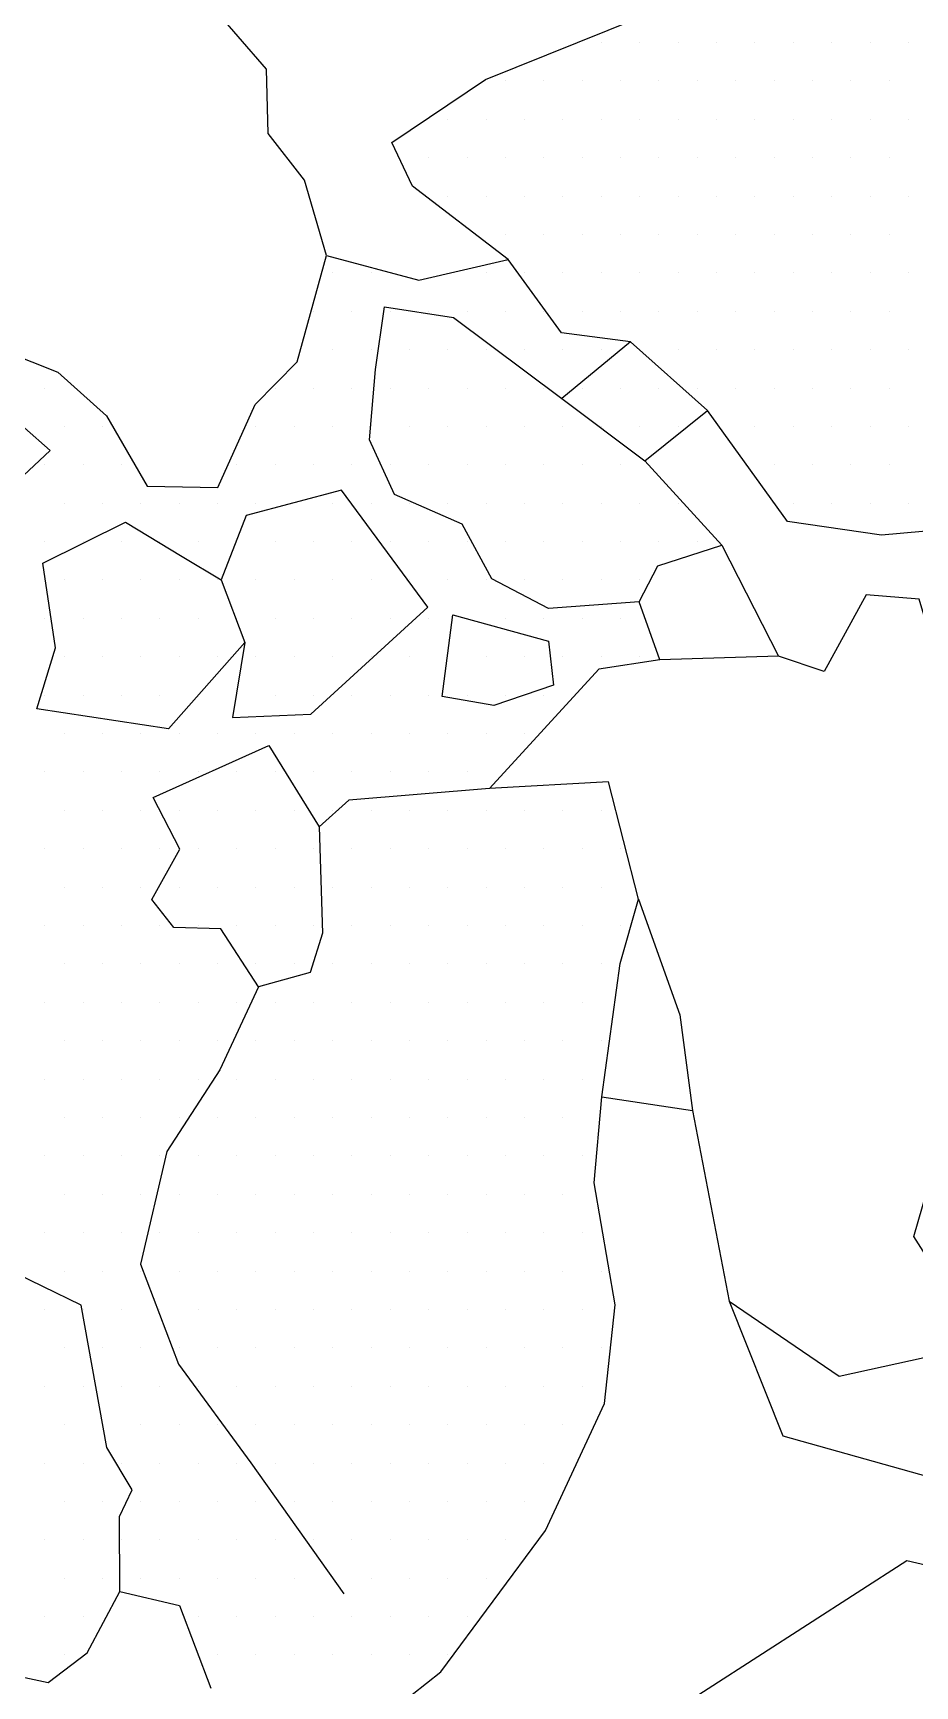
# Model space of a CAD drawing. Header units: metres. Extents: x -13.19 to -9.5, y -12.32 to -7.8.
# Drawn here: x -11.766 to -11.479, y -10.948 to -10.409 of the extents above; entities that cross this region are included whole.
import ezdxf

# ---------------------------------------------------------------- set-up
doc = ezdxf.new("R2010")
doc.units = ezdxf.units.M
doc.header["$LTSCALE"] = 25
doc.header["$MEASUREMENT"] = 0
doc.layers.get('0').update_dxf_attribs({"linetype": 'CONTINUOUS'})
doc.layers.add('STEINE', color=4, linetype='CONTINUOUS')
doc.layers.add('STEINESCHRAFF', color=4, linetype='CONTINUOUS')

# ---------------------------------------------------------------- blocks, each defined once
blk = doc.blocks.new('*X3')
at = {"color": 0}
for p, q in [((-1158.125, -1041.25), (-1158.125, -1041.25)), ((-1156.875, -1041.25), (-1156.875, -1041.25)), ((-1155.625, -1041.25), (-1155.625, -1041.25)), ((-1154.375, -1041.25), (-1154.375, -1041.25)), ((-1153.125, -1041.25), (-1153.125, -1041.25)), ((-1151.875, -1041.25), (-1151.875, -1041.25)), ((-1150.625, -1041.25), (-1150.625, -1041.25)), ((-1149.375, -1041.25), (-1149.375, -1041.25)), ((-1148.125, -1041.25), (-1148.125, -1041.25)), ((-1161.25, -1042.5), (-1161.25, -1042.5)), ((-1160, -1042.5), (-1160, -1042.5)), ((-1158.75, -1042.5), (-1158.75, -1042.5)), ((-1157.5, -1042.5), (-1157.5, -1042.5)), ((-1156.25, -1042.5), (-1156.25, -1042.5)), ((-1155, -1042.5), (-1155, -1042.5)), ((-1153.75, -1042.5), (-1153.75, -1042.5)), ((-1152.5, -1042.5), (-1152.5, -1042.5)), ((-1151.25, -1042.5), (-1151.25, -1042.5)), ((-1150, -1042.5), (-1150, -1042.5)), ((-1148.75, -1042.5), (-1148.75, -1042.5)), ((-1163.125, -1043.75), (-1163.125, -1043.75)), ((-1161.875, -1043.75), (-1161.875, -1043.75)), ((-1160.625, -1043.75), (-1160.625, -1043.75)), ((-1159.375, -1043.75), (-1159.375, -1043.75)), ((-1158.125, -1043.75), (-1158.125, -1043.75)), ((-1156.875, -1043.75), (-1156.875, -1043.75)), ((-1155.625, -1043.75), (-1155.625, -1043.75)), ((-1154.375, -1043.75), (-1154.375, -1043.75)), ((-1153.125, -1043.75), (-1153.125, -1043.75)), ((-1151.875, -1043.75), (-1151.875, -1043.75)), ((-1150.625, -1043.75), (-1150.625, -1043.75)), ((-1149.375, -1043.75), (-1149.375, -1043.75)), ((-1148.125, -1043.75), (-1148.125, -1043.75)), ((-1163.75, -1045), (-1163.75, -1045)), ((-1162.5, -1045), (-1162.5, -1045)), ((-1161.25, -1045), (-1161.25, -1045)), ((-1160, -1045), (-1160, -1045)), ((-1158.75, -1045), (-1158.75, -1045)), ((-1157.5, -1045), (-1157.5, -1045)), ((-1156.25, -1045), (-1156.25, -1045)), ((-1155, -1045), (-1155, -1045)), ((-1153.75, -1045), (-1153.75, -1045)), ((-1152.5, -1045), (-1152.5, -1045)), ((-1151.25, -1045), (-1151.25, -1045)), ((-1150, -1045), (-1150, -1045)), ((-1148.75, -1045), (-1148.75, -1045)), ((-1163.125, -1046.25), (-1163.125, -1046.25)), ((-1161.875, -1046.25), (-1161.875, -1046.25)), ((-1160.625, -1046.25), (-1160.625, -1046.25)), ((-1159.375, -1046.25), (-1159.375, -1046.25)), ((-1158.125, -1046.25), (-1158.125, -1046.25)), ((-1156.875, -1046.25), (-1156.875, -1046.25)), ((-1155.625, -1046.25), (-1155.625, -1046.25)), ((-1154.375, -1046.25), (-1154.375, -1046.25)), ((-1153.125, -1046.25), (-1153.125, -1046.25)), ((-1151.875, -1046.25), (-1151.875, -1046.25)), ((-1150.625, -1046.25), (-1150.625, -1046.25)), ((-1149.375, -1046.25), (-1149.375, -1046.25)), ((-1148.125, -1046.25), (-1148.125, -1046.25)), ((-1161.25, -1047.5), (-1161.25, -1047.5)), ((-1160, -1047.5), (-1160, -1047.5)), ((-1158.75, -1047.5), (-1158.75, -1047.5)), ((-1157.5, -1047.5), (-1157.5, -1047.5)), ((-1156.25, -1047.5), (-1156.25, -1047.5)), ((-1155, -1047.5), (-1155, -1047.5)), ((-1153.75, -1047.5), (-1153.75, -1047.5)), ((-1152.5, -1047.5), (-1152.5, -1047.5)), ((-1151.25, -1047.5), (-1151.25, -1047.5)), ((-1150, -1047.5), (-1150, -1047.5)), ((-1148.75, -1047.5), (-1148.75, -1047.5)), ((-1166.875, -1048.75), (-1166.875, -1048.75)), ((-1165.625, -1048.75), (-1165.625, -1048.75)), ((-1161.875, -1048.75), (-1161.875, -1048.75)), ((-1160.625, -1048.75), (-1160.625, -1048.75)), ((-1159.375, -1048.75), (-1159.375, -1048.75)), ((-1158.125, -1048.75), (-1158.125, -1048.75)), ((-1156.875, -1048.75), (-1156.875, -1048.75)), ((-1155.625, -1048.75), (-1155.625, -1048.75)), ((-1154.375, -1048.75), (-1154.375, -1048.75)), ((-1153.125, -1048.75), (-1153.125, -1048.75)), ((-1151.875, -1048.75), (-1151.875, -1048.75)), ((-1150.625, -1048.75), (-1150.625, -1048.75)), ((-1149.375, -1048.75), (-1149.375, -1048.75)), ((-1148.125, -1048.75), (-1148.125, -1048.75)), ((-1167.5, -1050), (-1167.5, -1050)), ((-1166.25, -1050), (-1166.25, -1050)), ((-1165, -1050), (-1165, -1050)), ((-1163.75, -1050), (-1163.75, -1050)), ((-1162.5, -1050), (-1162.5, -1050)), ((-1161.25, -1050), (-1161.25, -1050)), ((-1160, -1050), (-1160, -1050)), ((-1158.75, -1050), (-1158.75, -1050)), ((-1157.5, -1050), (-1157.5, -1050)), ((-1156.25, -1050), (-1156.25, -1050)), ((-1155, -1050), (-1155, -1050)), ((-1153.75, -1050), (-1153.75, -1050)), ((-1152.5, -1050), (-1152.5, -1050)), ((-1151.25, -1050), (-1151.25, -1050)), ((-1150, -1050), (-1150, -1050)), ((-1148.75, -1050), (-1148.75, -1050)), ((-1166.875, -1051.25), (-1166.875, -1051.25)), ((-1165.625, -1051.25), (-1165.625, -1051.25)), ((-1164.375, -1051.25), (-1164.375, -1051.25)), ((-1163.125, -1051.25), (-1163.125, -1051.25)), ((-1161.875, -1051.25), (-1161.875, -1051.25)), ((-1160.625, -1051.25), (-1160.625, -1051.25)), ((-1159.375, -1051.25), (-1159.375, -1051.25)), ((-1158.125, -1051.25), (-1158.125, -1051.25)), ((-1156.875, -1051.25), (-1156.875, -1051.25)), ((-1155.625, -1051.25), (-1155.625, -1051.25)), ((-1154.375, -1051.25), (-1154.375, -1051.25)), ((-1153.125, -1051.25), (-1153.125, -1051.25)), ((-1151.875, -1051.25), (-1151.875, -1051.25)), ((-1150.625, -1051.25), (-1150.625, -1051.25)), ((-1149.375, -1051.25), (-1149.375, -1051.25)), ((-1148.125, -1051.25), (-1148.125, -1051.25)), ((-1176.25, -1052.5), (-1176.25, -1052.5)), ((-1168.75, -1052.5), (-1168.75, -1052.5)), ((-1167.5, -1052.5), (-1167.5, -1052.5)), ((-1166.25, -1052.5), (-1166.25, -1052.5)), ((-1165, -1052.5), (-1165, -1052.5)), ((-1163.75, -1052.5), (-1163.75, -1052.5)), ((-1162.5, -1052.5), (-1162.5, -1052.5)), ((-1161.25, -1052.5), (-1161.25, -1052.5)), ((-1160, -1052.5), (-1160, -1052.5)), ((-1158.75, -1052.5), (-1158.75, -1052.5)), ((-1157.5, -1052.5), (-1157.5, -1052.5)), ((-1156.25, -1052.5), (-1156.25, -1052.5)), ((-1155, -1052.5), (-1155, -1052.5)), ((-1153.75, -1052.5), (-1153.75, -1052.5)), ((-1152.5, -1052.5), (-1152.5, -1052.5)), ((-1151.25, -1052.5), (-1151.25, -1052.5)), ((-1150, -1052.5), (-1150, -1052.5)), ((-1148.75, -1052.5), (-1148.75, -1052.5)), ((-1175.625, -1053.75), (-1175.625, -1053.75)), ((-1174.375, -1053.75), (-1174.375, -1053.75)), ((-1169.375, -1053.75), (-1169.375, -1053.75)), ((-1168.125, -1053.75), (-1168.125, -1053.75)), ((-1166.875, -1053.75), (-1166.875, -1053.75)), ((-1165.625, -1053.75), (-1165.625, -1053.75)), ((-1164.375, -1053.75), (-1164.375, -1053.75)), ((-1163.125, -1053.75), (-1163.125, -1053.75)), ((-1161.875, -1053.75), (-1161.875, -1053.75)), ((-1160.625, -1053.75), (-1160.625, -1053.75)), ((-1159.375, -1053.75), (-1159.375, -1053.75)), ((-1158.125, -1053.75), (-1158.125, -1053.75)), ((-1156.875, -1053.75), (-1156.875, -1053.75)), ((-1155.625, -1053.75), (-1155.625, -1053.75)), ((-1153.125, -1053.75), (-1153.125, -1053.75)), ((-1151.875, -1053.75), (-1151.875, -1053.75)), ((-1150.625, -1053.75), (-1150.625, -1053.75)), ((-1149.375, -1053.75), (-1149.375, -1053.75)), ((-1148.125, -1053.75), (-1148.125, -1053.75)), ((-1176.25, -1055), (-1176.25, -1055)), ((-1175, -1055), (-1175, -1055)), ((-1173.75, -1055), (-1173.75, -1055)), ((-1170, -1055), (-1170, -1055)), ((-1168.75, -1055), (-1168.75, -1055)), ((-1167.5, -1055), (-1167.5, -1055)), ((-1166.25, -1055), (-1166.25, -1055)), ((-1165, -1055), (-1165, -1055)), ((-1163.75, -1055), (-1163.75, -1055)), ((-1162.5, -1055), (-1162.5, -1055)), ((-1161.25, -1055), (-1161.25, -1055)), ((-1160, -1055), (-1160, -1055)), ((-1158.75, -1055), (-1158.75, -1055)), ((-1157.5, -1055), (-1157.5, -1055)), ((-1152.5, -1055), (-1152.5, -1055)), ((-1151.25, -1055), (-1151.25, -1055)), ((-1150, -1055), (-1150, -1055)), ((-1148.75, -1055), (-1148.75, -1055)), ((-1175.625, -1056.25), (-1175.625, -1056.25)), ((-1174.375, -1056.25), (-1174.375, -1056.25)), ((-1173.125, -1056.25), (-1173.125, -1056.25)), ((-1171.875, -1056.25), (-1171.875, -1056.25)), ((-1170.625, -1056.25), (-1170.625, -1056.25)), ((-1169.375, -1056.25), (-1169.375, -1056.25)), ((-1165.625, -1056.25), (-1165.625, -1056.25)), ((-1164.375, -1056.25), (-1164.375, -1056.25)), ((-1163.125, -1056.25), (-1163.125, -1056.25)), ((-1161.875, -1056.25), (-1161.875, -1056.25)), ((-1160.625, -1056.25), (-1160.625, -1056.25)), ((-1159.375, -1056.25), (-1159.375, -1056.25)), ((-1158.125, -1056.25), (-1158.125, -1056.25)), ((-1156.875, -1056.25), (-1156.875, -1056.25)), ((-1155.625, -1056.25), (-1155.625, -1056.25)), ((-1151.875, -1056.25), (-1151.875, -1056.25)), ((-1150.625, -1056.25), (-1150.625, -1056.25)), ((-1149.375, -1056.25), (-1149.375, -1056.25)), ((-1148.125, -1056.25), (-1148.125, -1056.25)), ((-1176.25, -1057.5), (-1176.25, -1057.5)), ((-1175, -1057.5), (-1175, -1057.5)), ((-1172.5, -1057.5), (-1172.5, -1057.5)), ((-1171.25, -1057.5), (-1171.25, -1057.5)), ((-1165, -1057.5), (-1165, -1057.5)), ((-1163.75, -1057.5), (-1163.75, -1057.5)), ((-1162.5, -1057.5), (-1162.5, -1057.5)), ((-1161.25, -1057.5), (-1161.25, -1057.5)), ((-1160, -1057.5), (-1160, -1057.5)), ((-1158.75, -1057.5), (-1158.75, -1057.5)), ((-1157.5, -1057.5), (-1157.5, -1057.5)), ((-1156.25, -1057.5), (-1156.25, -1057.5)), ((-1155, -1057.5), (-1155, -1057.5)), ((-1164.375, -1058.75), (-1164.375, -1058.75)), ((-1163.125, -1058.75), (-1163.125, -1058.75)), ((-1161.875, -1058.75), (-1161.875, -1058.75)), ((-1160.625, -1058.75), (-1160.625, -1058.75)), ((-1159.375, -1058.75), (-1159.375, -1058.75)), ((-1158.125, -1058.75), (-1158.125, -1058.75)), ((-1156.875, -1058.75), (-1156.875, -1058.75)), ((-1176.25, -1060), (-1176.25, -1060)), ((-1163.75, -1060), (-1163.75, -1060)), ((-1162.5, -1060), (-1162.5, -1060)), ((-1161.25, -1060), (-1161.25, -1060)), ((-1160, -1060), (-1160, -1060)), ((-1158.75, -1060), (-1158.75, -1060)), ((-1157.5, -1060), (-1157.5, -1060)), ((-1164.375, -1061.25), (-1164.375, -1061.25)), ((-1159.375, -1061.25), (-1159.375, -1061.25)), ((-1158.125, -1061.25), (-1158.125, -1061.25)), ((-1156.875, -1061.25), (-1156.875, -1061.25)), ((-1171.25, -1062.5), (-1171.25, -1062.5)), ((-1166.25, -1062.5), (-1166.25, -1062.5)), ((-1165, -1062.5), (-1165, -1062.5)), ((-1163.75, -1062.5), (-1163.75, -1062.5)), ((-1160, -1062.5), (-1160, -1062.5)), ((-1175.625, -1063.75), (-1175.625, -1063.75)), ((-1174.375, -1063.75), (-1174.375, -1063.75)), ((-1173.125, -1063.75), (-1173.125, -1063.75)), ((-1171.875, -1063.75), (-1171.875, -1063.75)), ((-1170.625, -1063.75), (-1170.625, -1063.75)), ((-1169.375, -1063.75), (-1169.375, -1063.75)), ((-1168.125, -1063.75), (-1168.125, -1063.75)), ((-1166.875, -1063.75), (-1166.875, -1063.75)), ((-1165.625, -1063.75), (-1165.625, -1063.75)), ((-1164.375, -1063.75), (-1164.375, -1063.75)), ((-1163.125, -1063.75), (-1163.125, -1063.75)), ((-1161.875, -1063.75), (-1161.875, -1063.75)), ((-1160.625, -1063.75), (-1160.625, -1063.75)), ((-1176.25, -1065), (-1176.25, -1065)), ((-1175, -1065), (-1175, -1065)), ((-1173.75, -1065), (-1173.75, -1065)), ((-1172.5, -1065), (-1172.5, -1065)), ((-1171.25, -1065), (-1171.25, -1065)), ((-1167.5, -1065), (-1167.5, -1065)), ((-1166.25, -1065), (-1166.25, -1065)), ((-1165, -1065), (-1165, -1065)), ((-1163.75, -1065), (-1163.75, -1065)), ((-1162.5, -1065), (-1162.5, -1065)), ((-1175.625, -1066.25), (-1175.625, -1066.25)), ((-1174.375, -1066.25), (-1174.375, -1066.25)), ((-1173.125, -1066.25), (-1173.125, -1066.25)), ((-1166.875, -1066.25), (-1166.875, -1066.25)), ((-1165.625, -1066.25), (-1165.625, -1066.25)), ((-1164.375, -1066.25), (-1164.375, -1066.25)), ((-1163.125, -1066.25), (-1163.125, -1066.25)), ((-1161.875, -1066.25), (-1161.875, -1066.25)), ((-1160.625, -1066.25), (-1160.625, -1066.25)), ((-1159.375, -1066.25), (-1159.375, -1066.25)), ((-1158.125, -1066.25), (-1158.125, -1066.25)), ((-1176.25, -1067.5), (-1176.25, -1067.5)), ((-1175, -1067.5), (-1175, -1067.5)), ((-1173.75, -1067.5), (-1173.75, -1067.5)), ((-1172.5, -1067.5), (-1172.5, -1067.5)), ((-1166.25, -1067.5), (-1166.25, -1067.5)), ((-1165, -1067.5), (-1165, -1067.5)), ((-1163.75, -1067.5), (-1163.75, -1067.5)), ((-1162.5, -1067.5), (-1162.5, -1067.5)), ((-1161.25, -1067.5), (-1161.25, -1067.5)), ((-1160, -1067.5), (-1160, -1067.5)), ((-1158.75, -1067.5), (-1158.75, -1067.5)), ((-1157.5, -1067.5), (-1157.5, -1067.5)), ((-1175.625, -1068.75), (-1175.625, -1068.75)), ((-1174.375, -1068.75), (-1174.375, -1068.75)), ((-1173.125, -1068.75), (-1173.125, -1068.75)), ((-1166.875, -1068.75), (-1166.875, -1068.75)), ((-1165.625, -1068.75), (-1165.625, -1068.75)), ((-1164.375, -1068.75), (-1164.375, -1068.75)), ((-1163.125, -1068.75), (-1163.125, -1068.75)), ((-1161.875, -1068.75), (-1161.875, -1068.75)), ((-1160.625, -1068.75), (-1160.625, -1068.75)), ((-1159.375, -1068.75), (-1159.375, -1068.75)), ((-1158.125, -1068.75), (-1158.125, -1068.75)), ((-1176.25, -1070), (-1176.25, -1070)), ((-1175, -1070), (-1175, -1070)), ((-1173.75, -1070), (-1173.75, -1070)), ((-1172.5, -1070), (-1172.5, -1070)), ((-1166.25, -1070), (-1166.25, -1070)), ((-1165, -1070), (-1165, -1070)), ((-1163.75, -1070), (-1163.75, -1070)), ((-1162.5, -1070), (-1162.5, -1070)), ((-1161.25, -1070), (-1161.25, -1070)), ((-1160, -1070), (-1160, -1070)), ((-1158.75, -1070), (-1158.75, -1070)), ((-1157.5, -1070), (-1157.5, -1070)), ((-1175.625, -1071.25), (-1175.625, -1071.25)), ((-1174.375, -1071.25), (-1174.375, -1071.25)), ((-1173.125, -1071.25), (-1173.125, -1071.25)), ((-1171.875, -1071.25), (-1171.875, -1071.25)), ((-1170.625, -1071.25), (-1170.625, -1071.25)), ((-1166.875, -1071.25), (-1166.875, -1071.25)), ((-1165.625, -1071.25), (-1165.625, -1071.25)), ((-1164.375, -1071.25), (-1164.375, -1071.25)), ((-1163.125, -1071.25), (-1163.125, -1071.25)), ((-1161.875, -1071.25), (-1161.875, -1071.25)), ((-1160.625, -1071.25), (-1160.625, -1071.25)), ((-1159.375, -1071.25), (-1159.375, -1071.25)), ((-1158.125, -1071.25), (-1158.125, -1071.25)), ((-1176.25, -1072.5), (-1176.25, -1072.5)), ((-1175, -1072.5), (-1175, -1072.5)), ((-1173.75, -1072.5), (-1173.75, -1072.5)), ((-1172.5, -1072.5), (-1172.5, -1072.5)), ((-1171.25, -1072.5), (-1171.25, -1072.5)), ((-1170, -1072.5), (-1170, -1072.5)), ((-1168.75, -1072.5), (-1168.75, -1072.5)), ((-1167.5, -1072.5), (-1167.5, -1072.5)), ((-1166.25, -1072.5), (-1166.25, -1072.5)), ((-1165, -1072.5), (-1165, -1072.5)), ((-1163.75, -1072.5), (-1163.75, -1072.5)), ((-1162.5, -1072.5), (-1162.5, -1072.5)), ((-1161.25, -1072.5), (-1161.25, -1072.5)), ((-1160, -1072.5), (-1160, -1072.5)), ((-1158.75, -1072.5), (-1158.75, -1072.5)), ((-1175.625, -1073.75), (-1175.625, -1073.75)), ((-1174.375, -1073.75), (-1174.375, -1073.75)), ((-1173.125, -1073.75), (-1173.125, -1073.75)), ((-1171.875, -1073.75), (-1171.875, -1073.75)), ((-1170.625, -1073.75), (-1170.625, -1073.75)), ((-1169.375, -1073.75), (-1169.375, -1073.75)), ((-1168.125, -1073.75), (-1168.125, -1073.75)), ((-1166.875, -1073.75), (-1166.875, -1073.75)), ((-1165.625, -1073.75), (-1165.625, -1073.75)), ((-1164.375, -1073.75), (-1164.375, -1073.75)), ((-1163.125, -1073.75), (-1163.125, -1073.75)), ((-1161.875, -1073.75), (-1161.875, -1073.75)), ((-1160.625, -1073.75), (-1160.625, -1073.75)), ((-1159.375, -1073.75), (-1159.375, -1073.75)), ((-1158.125, -1073.75), (-1158.125, -1073.75)), ((-1176.25, -1075), (-1176.25, -1075)), ((-1175, -1075), (-1175, -1075)), ((-1173.75, -1075), (-1173.75, -1075)), ((-1172.5, -1075), (-1172.5, -1075)), ((-1171.25, -1075), (-1171.25, -1075)), ((-1170, -1075), (-1170, -1075)), ((-1168.75, -1075), (-1168.75, -1075)), ((-1167.5, -1075), (-1167.5, -1075)), ((-1166.25, -1075), (-1166.25, -1075)), ((-1165, -1075), (-1165, -1075)), ((-1163.75, -1075), (-1163.75, -1075)), ((-1162.5, -1075), (-1162.5, -1075)), ((-1161.25, -1075), (-1161.25, -1075)), ((-1160, -1075), (-1160, -1075)), ((-1158.75, -1075), (-1158.75, -1075)), ((-1175.625, -1076.25), (-1175.625, -1076.25)), ((-1174.375, -1076.25), (-1174.375, -1076.25)), ((-1173.125, -1076.25), (-1173.125, -1076.25)), ((-1171.875, -1076.25), (-1171.875, -1076.25)), ((-1170.625, -1076.25), (-1170.625, -1076.25)), ((-1169.375, -1076.25), (-1169.375, -1076.25)), ((-1168.125, -1076.25), (-1168.125, -1076.25)), ((-1166.875, -1076.25), (-1166.875, -1076.25)), ((-1165.625, -1076.25), (-1165.625, -1076.25)), ((-1164.375, -1076.25), (-1164.375, -1076.25)), ((-1163.125, -1076.25), (-1163.125, -1076.25)), ((-1161.875, -1076.25), (-1161.875, -1076.25)), ((-1160.625, -1076.25), (-1160.625, -1076.25)), ((-1159.375, -1076.25), (-1159.375, -1076.25)), ((-1176.25, -1077.5), (-1176.25, -1077.5)), ((-1175, -1077.5), (-1175, -1077.5)), ((-1173.75, -1077.5), (-1173.75, -1077.5)), ((-1172.5, -1077.5), (-1172.5, -1077.5)), ((-1171.25, -1077.5), (-1171.25, -1077.5)), ((-1170, -1077.5), (-1170, -1077.5)), ((-1168.75, -1077.5), (-1168.75, -1077.5)), ((-1167.5, -1077.5), (-1167.5, -1077.5)), ((-1166.25, -1077.5), (-1166.25, -1077.5)), ((-1165, -1077.5), (-1165, -1077.5)), ((-1163.75, -1077.5), (-1163.75, -1077.5)), ((-1162.5, -1077.5), (-1162.5, -1077.5)), ((-1161.25, -1077.5), (-1161.25, -1077.5)), ((-1160, -1077.5), (-1160, -1077.5)), ((-1158.75, -1077.5), (-1158.75, -1077.5)), ((-1175.625, -1078.75), (-1175.625, -1078.75)), ((-1174.375, -1078.75), (-1174.375, -1078.75)), ((-1173.125, -1078.75), (-1173.125, -1078.75)), ((-1171.875, -1078.75), (-1171.875, -1078.75)), ((-1170.625, -1078.75), (-1170.625, -1078.75)), ((-1169.375, -1078.75), (-1169.375, -1078.75)), ((-1168.125, -1078.75), (-1168.125, -1078.75)), ((-1166.875, -1078.75), (-1166.875, -1078.75)), ((-1165.625, -1078.75), (-1165.625, -1078.75)), ((-1164.375, -1078.75), (-1164.375, -1078.75)), ((-1163.125, -1078.75), (-1163.125, -1078.75)), ((-1161.875, -1078.75), (-1161.875, -1078.75)), ((-1160.625, -1078.75), (-1160.625, -1078.75)), ((-1159.375, -1078.75), (-1159.375, -1078.75)), ((-1176.25, -1080), (-1176.25, -1080)), ((-1175, -1080), (-1175, -1080)), ((-1173.75, -1080), (-1173.75, -1080)), ((-1172.5, -1080), (-1172.5, -1080)), ((-1171.25, -1080), (-1171.25, -1080)), ((-1170, -1080), (-1170, -1080)), ((-1168.75, -1080), (-1168.75, -1080)), ((-1167.5, -1080), (-1167.5, -1080)), ((-1166.25, -1080), (-1166.25, -1080)), ((-1165, -1080), (-1165, -1080)), ((-1163.75, -1080), (-1163.75, -1080)), ((-1162.5, -1080), (-1162.5, -1080)), ((-1161.25, -1080), (-1161.25, -1080)), ((-1160, -1080), (-1160, -1080)), ((-1158.75, -1080), (-1158.75, -1080)), ((-1175.625, -1081.25), (-1175.625, -1081.25)), ((-1174.375, -1081.25), (-1174.375, -1081.25)), ((-1173.125, -1081.25), (-1173.125, -1081.25)), ((-1171.875, -1081.25), (-1171.875, -1081.25)), ((-1170.625, -1081.25), (-1170.625, -1081.25)), ((-1169.375, -1081.25), (-1169.375, -1081.25)), ((-1168.125, -1081.25), (-1168.125, -1081.25)), ((-1166.875, -1081.25), (-1166.875, -1081.25)), ((-1165.625, -1081.25), (-1165.625, -1081.25)), ((-1164.375, -1081.25), (-1164.375, -1081.25)), ((-1163.125, -1081.25), (-1163.125, -1081.25)), ((-1161.875, -1081.25), (-1161.875, -1081.25)), ((-1160.625, -1081.25), (-1160.625, -1081.25)), ((-1159.375, -1081.25), (-1159.375, -1081.25)), ((-1158.125, -1081.25), (-1158.125, -1081.25)), ((-1176.25, -1082.5), (-1176.25, -1082.5)), ((-1175, -1082.5), (-1175, -1082.5)), ((-1173.75, -1082.5), (-1173.75, -1082.5)), ((-1172.5, -1082.5), (-1172.5, -1082.5)), ((-1171.25, -1082.5), (-1171.25, -1082.5)), ((-1170, -1082.5), (-1170, -1082.5)), ((-1168.75, -1082.5), (-1168.75, -1082.5)), ((-1167.5, -1082.5), (-1167.5, -1082.5)), ((-1166.25, -1082.5), (-1166.25, -1082.5)), ((-1165, -1082.5), (-1165, -1082.5)), ((-1163.75, -1082.5), (-1163.75, -1082.5)), ((-1162.5, -1082.5), (-1162.5, -1082.5)), ((-1161.25, -1082.5), (-1161.25, -1082.5)), ((-1160, -1082.5), (-1160, -1082.5)), ((-1158.75, -1082.5), (-1158.75, -1082.5)), ((-1175.625, -1083.75), (-1175.625, -1083.75)), ((-1174.375, -1083.75), (-1174.375, -1083.75)), ((-1173.125, -1083.75), (-1173.125, -1083.75)), ((-1171.875, -1083.75), (-1171.875, -1083.75)), ((-1170.625, -1083.75), (-1170.625, -1083.75)), ((-1169.375, -1083.75), (-1169.375, -1083.75)), ((-1168.125, -1083.75), (-1168.125, -1083.75)), ((-1166.875, -1083.75), (-1166.875, -1083.75)), ((-1165.625, -1083.75), (-1165.625, -1083.75)), ((-1164.375, -1083.75), (-1164.375, -1083.75)), ((-1163.125, -1083.75), (-1163.125, -1083.75)), ((-1161.875, -1083.75), (-1161.875, -1083.75)), ((-1160.625, -1083.75), (-1160.625, -1083.75)), ((-1159.375, -1083.75), (-1159.375, -1083.75)), ((-1158.125, -1083.75), (-1158.125, -1083.75)), ((-1176.25, -1085), (-1176.25, -1085)), ((-1175, -1085), (-1175, -1085)), ((-1173.75, -1085), (-1173.75, -1085)), ((-1172.5, -1085), (-1172.5, -1085)), ((-1171.25, -1085), (-1171.25, -1085)), ((-1170, -1085), (-1170, -1085)), ((-1168.75, -1085), (-1168.75, -1085)), ((-1167.5, -1085), (-1167.5, -1085)), ((-1166.25, -1085), (-1166.25, -1085)), ((-1165, -1085), (-1165, -1085)), ((-1163.75, -1085), (-1163.75, -1085)), ((-1162.5, -1085), (-1162.5, -1085)), ((-1161.25, -1085), (-1161.25, -1085)), ((-1160, -1085), (-1160, -1085)), ((-1158.75, -1085), (-1158.75, -1085)), ((-1175.625, -1086.25), (-1175.625, -1086.25)), ((-1174.375, -1086.25), (-1174.375, -1086.25)), ((-1173.125, -1086.25), (-1173.125, -1086.25)), ((-1171.875, -1086.25), (-1171.875, -1086.25)), ((-1170.625, -1086.25), (-1170.625, -1086.25)), ((-1169.375, -1086.25), (-1169.375, -1086.25)), ((-1168.125, -1086.25), (-1168.125, -1086.25)), ((-1166.875, -1086.25), (-1166.875, -1086.25)), ((-1165.625, -1086.25), (-1165.625, -1086.25)), ((-1164.375, -1086.25), (-1164.375, -1086.25)), ((-1163.125, -1086.25), (-1163.125, -1086.25)), ((-1161.875, -1086.25), (-1161.875, -1086.25)), ((-1160.625, -1086.25), (-1160.625, -1086.25)), ((-1159.375, -1086.25), (-1159.375, -1086.25)), ((-1176.25, -1087.5), (-1176.25, -1087.5)), ((-1175, -1087.5), (-1175, -1087.5)), ((-1173.75, -1087.5), (-1173.75, -1087.5)), ((-1172.5, -1087.5), (-1172.5, -1087.5)), ((-1171.25, -1087.5), (-1171.25, -1087.5)), ((-1170, -1087.5), (-1170, -1087.5)), ((-1168.75, -1087.5), (-1168.75, -1087.5)), ((-1167.5, -1087.5), (-1167.5, -1087.5)), ((-1166.25, -1087.5), (-1166.25, -1087.5)), ((-1165, -1087.5), (-1165, -1087.5)), ((-1163.75, -1087.5), (-1163.75, -1087.5)), ((-1162.5, -1087.5), (-1162.5, -1087.5)), ((-1161.25, -1087.5), (-1161.25, -1087.5)), ((-1160, -1087.5), (-1160, -1087.5)), ((-1175.625, -1088.75), (-1175.625, -1088.75)), ((-1174.375, -1088.75), (-1174.375, -1088.75)), ((-1173.125, -1088.75), (-1173.125, -1088.75)), ((-1171.875, -1088.75), (-1171.875, -1088.75)), ((-1170.625, -1088.75), (-1170.625, -1088.75)), ((-1169.375, -1088.75), (-1169.375, -1088.75)), ((-1168.125, -1088.75), (-1168.125, -1088.75)), ((-1166.875, -1088.75), (-1166.875, -1088.75)), ((-1165.625, -1088.75), (-1165.625, -1088.75)), ((-1164.375, -1088.75), (-1164.375, -1088.75)), ((-1163.125, -1088.75), (-1163.125, -1088.75)), ((-1161.875, -1088.75), (-1161.875, -1088.75)), ((-1160.625, -1088.75), (-1160.625, -1088.75)), ((-1176.25, -1090), (-1176.25, -1090)), ((-1175, -1090), (-1175, -1090)), ((-1173.75, -1090), (-1173.75, -1090)), ((-1172.5, -1090), (-1172.5, -1090)), ((-1171.25, -1090), (-1171.25, -1090)), ((-1170, -1090), (-1170, -1090)), ((-1168.75, -1090), (-1168.75, -1090)), ((-1167.5, -1090), (-1167.5, -1090)), ((-1166.25, -1090), (-1166.25, -1090)), ((-1165, -1090), (-1165, -1090)), ((-1163.75, -1090), (-1163.75, -1090)), ((-1162.5, -1090), (-1162.5, -1090)), ((-1161.25, -1090), (-1161.25, -1090)), ((-1175.625, -1091.25), (-1175.625, -1091.25)), ((-1174.375, -1091.25), (-1174.375, -1091.25)), ((-1173.125, -1091.25), (-1173.125, -1091.25)), ((-1171.875, -1091.25), (-1171.875, -1091.25)), ((-1170.625, -1091.25), (-1170.625, -1091.25)), ((-1169.375, -1091.25), (-1169.375, -1091.25)), ((-1168.125, -1091.25), (-1168.125, -1091.25)), ((-1166.875, -1091.25), (-1166.875, -1091.25)), ((-1165.625, -1091.25), (-1165.625, -1091.25)), ((-1164.375, -1091.25), (-1164.375, -1091.25)), ((-1163.125, -1091.25), (-1163.125, -1091.25)), ((-1161.875, -1091.25), (-1161.875, -1091.25)), ((-1176.25, -1092.5), (-1176.25, -1092.5)), ((-1175, -1092.5), (-1175, -1092.5)), ((-1171.25, -1092.5), (-1171.25, -1092.5)), ((-1170, -1092.5), (-1170, -1092.5)), ((-1168.75, -1092.5), (-1168.75, -1092.5)), ((-1167.5, -1092.5), (-1167.5, -1092.5)), ((-1166.25, -1092.5), (-1166.25, -1092.5)), ((-1165, -1092.5), (-1165, -1092.5)), ((-1163.75, -1092.5), (-1163.75, -1092.5)), ((-1162.5, -1092.5), (-1162.5, -1092.5)), ((-1175.625, -1093.75), (-1175.625, -1093.75)), ((-1170.625, -1093.75), (-1170.625, -1093.75)), ((-1169.375, -1093.75), (-1169.375, -1093.75)), ((-1168.125, -1093.75), (-1168.125, -1093.75)), ((-1166.875, -1093.75), (-1166.875, -1093.75)), ((-1165.625, -1093.75), (-1165.625, -1093.75)), ((-1164.375, -1093.75), (-1164.375, -1093.75)), ((-1163.125, -1093.75), (-1163.125, -1093.75))]:
    blk.add_line(p, q, dxfattribs=at)
blk = doc.blocks.new('*X4')
at = {"color": 0}
for p, q in [((-1168.125, -1056.25), (-1168.125, -1056.25)), ((-1166.875, -1056.25), (-1166.875, -1056.25)), ((-1173.75, -1057.5), (-1173.75, -1057.5)), ((-1170, -1057.5), (-1170, -1057.5)), ((-1168.75, -1057.5), (-1168.75, -1057.5)), ((-1167.5, -1057.5), (-1167.5, -1057.5)), ((-1166.25, -1057.5), (-1166.25, -1057.5)), ((-1175.625, -1058.75), (-1175.625, -1058.75)), ((-1174.375, -1058.75), (-1174.375, -1058.75)), ((-1173.125, -1058.75), (-1173.125, -1058.75)), ((-1171.875, -1058.75), (-1171.875, -1058.75)), ((-1170.625, -1058.75), (-1170.625, -1058.75)), ((-1169.375, -1058.75), (-1169.375, -1058.75)), ((-1168.125, -1058.75), (-1168.125, -1058.75)), ((-1166.875, -1058.75), (-1166.875, -1058.75)), ((-1165.625, -1058.75), (-1165.625, -1058.75)), ((-1175, -1060), (-1175, -1060)), ((-1173.75, -1060), (-1173.75, -1060)), ((-1172.5, -1060), (-1172.5, -1060)), ((-1171.25, -1060), (-1171.25, -1060)), ((-1170, -1060), (-1170, -1060)), ((-1168.75, -1060), (-1168.75, -1060)), ((-1167.5, -1060), (-1167.5, -1060)), ((-1166.25, -1060), (-1166.25, -1060)), ((-1165, -1060), (-1165, -1060)), ((-1175.625, -1061.25), (-1175.625, -1061.25)), ((-1174.375, -1061.25), (-1174.375, -1061.25)), ((-1173.125, -1061.25), (-1173.125, -1061.25)), ((-1171.875, -1061.25), (-1171.875, -1061.25)), ((-1170.625, -1061.25), (-1170.625, -1061.25)), ((-1169.375, -1061.25), (-1169.375, -1061.25)), ((-1168.125, -1061.25), (-1168.125, -1061.25)), ((-1166.875, -1061.25), (-1166.875, -1061.25)), ((-1165.625, -1061.25), (-1165.625, -1061.25)), ((-1163.125, -1061.25), (-1163.125, -1061.25)), ((-1161.875, -1061.25), (-1161.875, -1061.25)), ((-1160.625, -1061.25), (-1160.625, -1061.25)), ((-1176.25, -1062.5), (-1176.25, -1062.5)), ((-1175, -1062.5), (-1175, -1062.5)), ((-1173.75, -1062.5), (-1173.75, -1062.5)), ((-1172.5, -1062.5), (-1172.5, -1062.5)), ((-1170, -1062.5), (-1170, -1062.5)), ((-1168.75, -1062.5), (-1168.75, -1062.5)), ((-1167.5, -1062.5), (-1167.5, -1062.5)), ((-1162.5, -1062.5), (-1162.5, -1062.5)), ((-1161.25, -1062.5), (-1161.25, -1062.5)), ((-1170, -1065), (-1170, -1065)), ((-1168.75, -1065), (-1168.75, -1065)), ((-1171.875, -1066.25), (-1171.875, -1066.25)), ((-1170.625, -1066.25), (-1170.625, -1066.25)), ((-1169.375, -1066.25), (-1169.375, -1066.25)), ((-1168.125, -1066.25), (-1168.125, -1066.25)), ((-1171.25, -1067.5), (-1171.25, -1067.5)), ((-1170, -1067.5), (-1170, -1067.5)), ((-1168.75, -1067.5), (-1168.75, -1067.5)), ((-1167.5, -1067.5), (-1167.5, -1067.5)), ((-1171.875, -1068.75), (-1171.875, -1068.75)), ((-1170.625, -1068.75), (-1170.625, -1068.75)), ((-1169.375, -1068.75), (-1169.375, -1068.75)), ((-1168.125, -1068.75), (-1168.125, -1068.75)), ((-1171.25, -1070), (-1171.25, -1070)), ((-1170, -1070), (-1170, -1070)), ((-1168.75, -1070), (-1168.75, -1070)), ((-1167.5, -1070), (-1167.5, -1070)), ((-1169.375, -1071.25), (-1169.375, -1071.25)), ((-1168.125, -1071.25), (-1168.125, -1071.25))]:
    blk.add_line(p, q, dxfattribs=at)

msp = doc.modelspace()

# ---------------------------------------------------------------- linework, layer by layer
at = {"layer": 'STEINE'}
for points in [[(-11.85228, -10.46664), (-11.83793, -10.49055), (-11.82311, -10.50171), (-11.78383, -10.50973), (-11.75831, -10.51984), (-11.74246, -10.53405), (-11.72913, -10.55694), (-11.70619, -10.55737), (-11.69405, -10.53032), (-11.68033, -10.51651), (-11.67077, -10.48181), (-11.67799, -10.45737), (-11.68977, -10.44212), (-11.69035, -10.42122), (-11.70877, -10.39988), (-11.73484, -10.37958), (-11.74362, -10.34648), (-11.75286, -10.32969), (-11.76763, -10.3328), (-11.80322, -10.35892), (-11.81898, -10.3707), (-11.85568, -10.37083), (-11.86892, -10.37444), (-11.8852, -10.38265)], [(-11.54673, -10.53235), (-11.57178, -10.51001), (-11.59422, -10.50703), (-11.61164, -10.48313), (-11.64281, -10.45929), (-11.64949, -10.44504), (-11.61898, -10.42454), (-11.56909, -10.40449)], [(-11.67077, -10.48181), (-11.64067, -10.48986), (-11.61164, -10.48313)], [(-11.93468, -10.51688), (-11.89754, -10.49688), (-11.87154, -10.49933), (-11.83939, -10.51043), (-11.77764, -10.53061), (-11.76077, -10.54533), (-11.7816, -10.56477), (-11.79324, -10.58724), (-11.79622, -10.61121), (-11.83758, -10.59096), (-11.87743, -10.56409), (-11.89533, -10.54733)], [(-11.56894, -10.59461), (-11.5985, -10.59676), (-11.61688, -10.58714), (-11.62663, -10.56933), (-11.64858, -10.55972), (-11.6568, -10.54191), (-11.65484, -10.51897), (-11.65185, -10.49857), (-11.62941, -10.50206), (-11.59415, -10.52844)], [(-11.57178, -10.51001), (-11.59415, -10.52844), (-11.56706, -10.54873), (-11.54673, -10.53235)], [(-11.46794, -10.76145), (-11.40599, -10.69548), (-11.38279, -10.62506), (-11.37117, -10.59443), (-11.35846, -10.58572), (-11.37837, -10.5756), (-11.41507, -10.57726), (-11.44566, -10.57532), (-11.45485, -10.56975), (-11.49001, -10.57293), (-11.52061, -10.56845), (-11.54673, -10.53235)], [(-11.56706, -10.54873), (-11.54199, -10.57617)], [(-11.69734, -10.60781), (-11.70134, -10.63229), (-11.67585, -10.63118), (-11.63775, -10.59638), (-11.66591, -10.55825), (-11.69698, -10.56652), (-11.70506, -10.58744), (-11.69734, -10.60781)], [(-11.69734, -10.60781), (-11.72222, -10.63593), (-11.76506, -10.62945), (-11.75901, -10.60955), (-11.76319, -10.58204), (-11.73622, -10.56869), (-11.71783, -10.57984), (-11.70506, -10.58744)], [(-11.56225, -10.61345), (-11.56894, -10.59461), (-11.56287, -10.58287), (-11.54199, -10.57617), (-11.52351, -10.6123)], [(-11.56911, -10.69146), (-11.55573, -10.72913), (-11.55154, -10.76021), (-11.5396, -10.82236), (-11.50384, -10.8467), (-11.47073, -10.83945), (-11.46108, -10.83024), (-11.47953, -10.80125), (-11.46794, -10.76145), (-11.47367, -10.72783), (-11.47282, -10.67889), (-11.471, -10.61619), (-11.4777, -10.59379), (-11.49504, -10.59232), (-11.50871, -10.61734), (-11.52351, -10.6123), (-11.56225, -10.61345), (-11.58212, -10.61658), (-11.61766, -10.65544)], [(-11.63306, -10.62542), (-11.62958, -10.5989), (-11.59846, -10.60746), (-11.59688, -10.62173), (-11.61623, -10.62842), (-11.63306, -10.62542)], [(-11.69288, -10.71993), (-11.70517, -10.70111), (-11.72047, -10.70066), (-11.72764, -10.69151), (-11.71852, -10.67516), (-11.72724, -10.65837), (-11.68958, -10.64142), (-11.67318, -10.66787)], [(-11.65686, -10.96141), (-11.63348, -10.94298), (-11.59949, -10.89699), (-11.58026, -10.85563), (-11.57681, -10.82351), (-11.58357, -10.78377), (-11.58112, -10.75573), (-11.57516, -10.71238), (-11.56911, -10.69146), (-11.57893, -10.65327), (-11.61766, -10.65544), (-11.66352, -10.65917), (-11.67318, -10.66787), (-11.67204, -10.70253), (-11.67607, -10.71528), (-11.69288, -10.71993), (-11.70552, -10.74699), (-11.72276, -10.77355), (-11.7313, -10.81028), (-11.71895, -10.84286), (-11.69539, -10.87489), (-11.66517, -10.9176)], [(-11.58112, -10.75573), (-11.55154, -10.76021)], [(-11.83193, -10.89321), (-11.81963, -10.91305), (-11.80074, -10.92215), (-11.78742, -10.94097), (-11.76141, -10.94648), (-11.7487, -10.93676), (-11.73806, -10.91684), (-11.73815, -10.89237), (-11.7341, -10.88369), (-11.7423, -10.86996), (-11.75062, -10.8236), (-11.77564, -10.81146), (-11.79604, -10.80949), (-11.81896, -10.81365), (-11.8235, -10.8259), (-11.82237, -10.8575), (-11.83506, -10.87283), (-11.83193, -10.89321)], [(-11.5396, -10.82236), (-11.52212, -10.86613), (-11.43589, -10.8903)], [(-11.57885, -10.96929), (-11.48171, -10.90677), (-11.43018, -10.91882), (-11.41435, -10.92794), (-11.39995, -10.96357), (-11.40502, -10.97327), (-11.40336, -11.01099), (-11.38592, -11.04151), (-11.38741, -11.05375), (-11.40929, -11.06453), (-11.43522, -11.08348), (-11.45295, -11.11463)], [(-11.73806, -10.91684), (-11.71868, -10.92136), (-11.70839, -10.94834)]]:
    msp.add_lwpolyline(points, dxfattribs=at)

# ---------------------------------------------------------------- block references
at = {"layer": 'STEINESCHRAFF', "xscale": 0.01, "yscale": 0.01, "zscale": 0.01}
for name in ['*X3', '*X4']:
    msp.add_blockref(name, (0, 0), dxfattribs=at)

doc.saveas('drawing.dxf')
